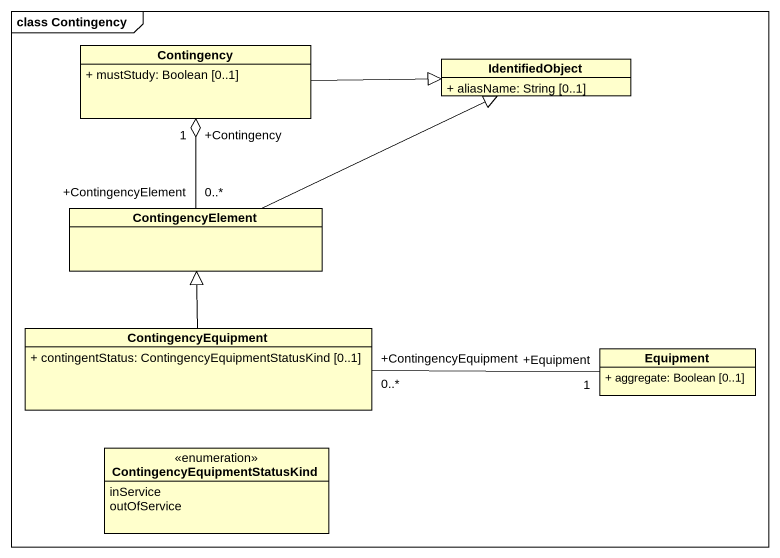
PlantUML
@startuml
mainframe class Contingency
hide circle
hide empty members
skinparam classAttributeIconSize 0
class Contingency {
  + mustStudy: Boolean [0..1]
}
class IdentifiedObject {
  + aliasName: String [0..1]
}
class ContingencyElement
class ContingencyEquipment {
  + contingentStatus: ContingencyEquipmentStatusKind [0..1]
}
class Equipment {
  + aggregate: Boolean [0..1]
}
enum "ContingencyEquipmentStatusKind" as ContingencyEquipmentStatusKi {
  inService
  outOfService
}
Contingency -right-|> IdentifiedObject
ContingencyElement "+ContingencyElement\n0..*" -up-o "+Contingency\n1" Contingency
ContingencyElement -right-|> IdentifiedObject
ContingencyEquipment -up-|> ContingencyElement
ContingencyEquipment "+ContingencyEquipment\n0..*" -right- "+Equipment\n1" Equipment
@enduml
